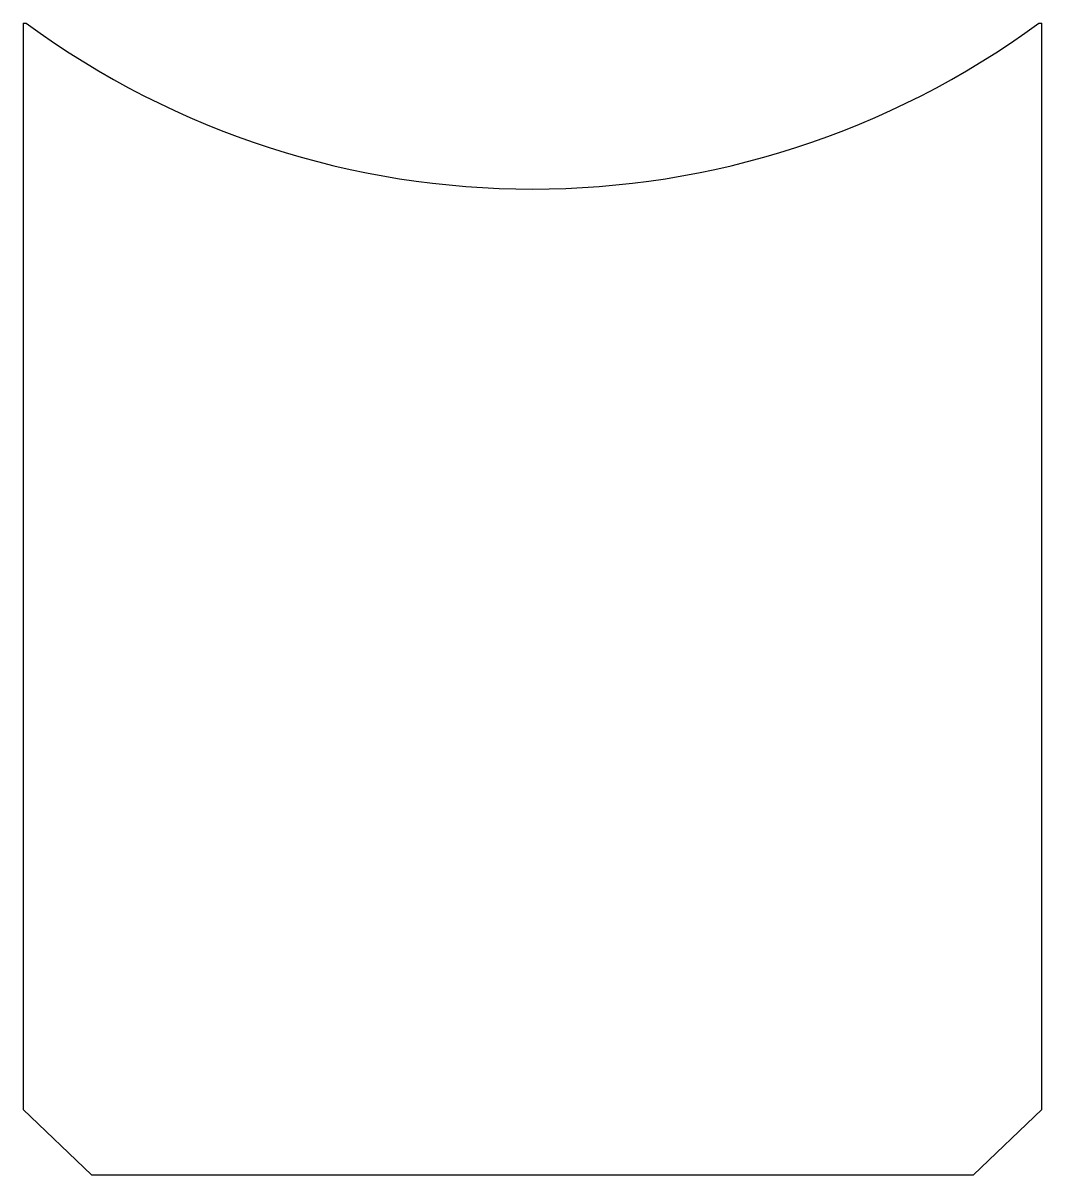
# Model space of a CAD drawing. Header units: inches. Extents: x 447 to 619, y 250 to 444.
import ezdxf

# ---------------------------------------------------------------- set-up
doc = ezdxf.new("R2010")
doc.units = ezdxf.units.IN
doc.header["$MEASUREMENT"] = 0

msp = doc.modelspace()

# ---------------------------------------------------------------- linework, layer by layer
for p, q in [((447.08, 443.77), (447.08, 260.82)), ((447.08, 443.77), (447.58, 443.77)), ((618.08, 443.77), (618.58, 443.77)), ((618.58, 260.82), (618.58, 443.77)), ((447.08, 260.82), (458.58, 249.82)), ((618.58, 260.82), (607.08, 249.82)), ((458.58, 249.82), (607.08, 249.82))]:
    msp.add_line(p, q)
msp.add_arc((532.83, 559.82), 144, 233.6999, 306.3001)

doc.saveas('drawing.dxf')
